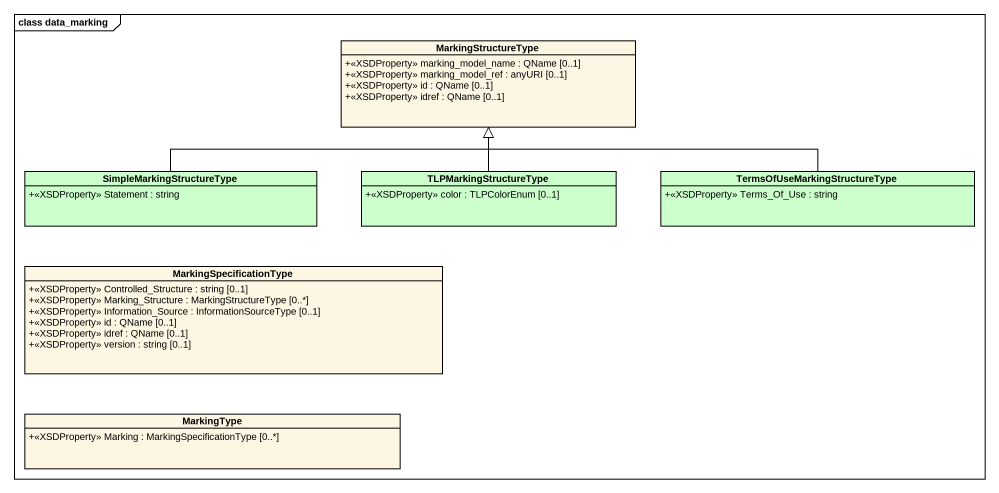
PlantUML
@startuml
mainframe class data_marking
hide circle
hide empty members
skinparam classAttributeIconSize 0
class MarkingStructureType {
  +<<XSDProperty>> marking_model_name : QName [0..1]
  +<<XSDProperty>> marking_model_ref : anyURI [0..1]
  +<<XSDProperty>> id : QName [0..1]
  +<<XSDProperty>> idref : QName [0..1]
}
class SimpleMarkingStructureType #CCFFCC {
  +<<XSDProperty>> Statement : string
}
class TLPMarkingStructureType #CCFFCC {
  +<<XSDProperty>> color : TLPColorEnum [0..1]
}
class "TermsOfUseMarkingStructureType" as TermsOfUseMarkingStructureTy #CCFFCC {
  +<<XSDProperty>> Terms_Of_Use : string
}
class MarkingSpecificationType {
  +<<XSDProperty>> Controlled_Structure : string [0..1]
  +<<XSDProperty>> Marking_Structure : MarkingStructureType [0..*]
  +<<XSDProperty>> Information_Source : InformationSourceType [0..1]
  +<<XSDProperty>> id : QName [0..1]
  +<<XSDProperty>> idref : QName [0..1]
  +<<XSDProperty>> version : string [0..1]
}
class MarkingType {
  +<<XSDProperty>> Marking : MarkingSpecificationType [0..*]
}
SimpleMarkingStructureType -right-|> MarkingStructureType
TLPMarkingStructureType -up-|> MarkingStructureType
TermsOfUseMarkingStructureTy -left-|> MarkingStructureType
@enduml
